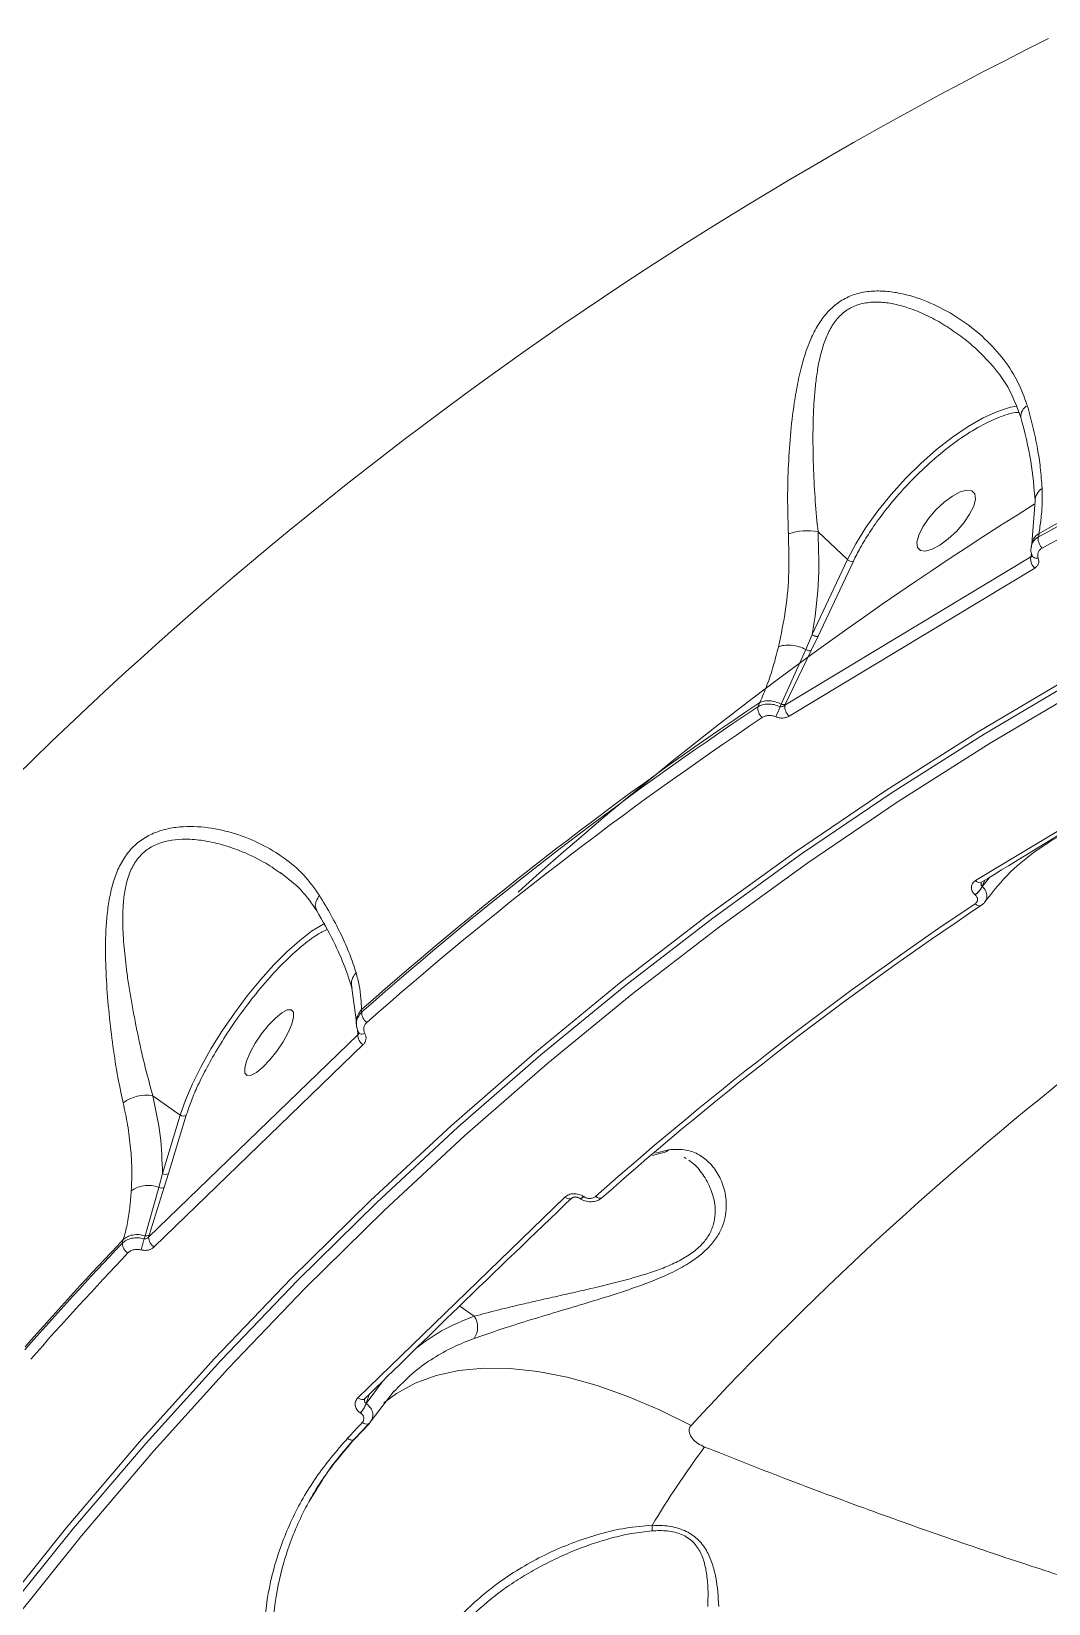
# Model space of a CAD drawing. Header units: millimetres. Extents: x -5609 to 5139, y -3980 to 3221.
# Drawn here: x 2088.4 to 2203.7, y 654.7 to 833 of the extents above; entities that cross this region are included whole.
import ezdxf

# ---------------------------------------------------------------- set-up
doc = ezdxf.new("R2010")
doc.units = ezdxf.units.MM
doc.layers.add('DIKOM_ОБЪЕКТ', color=7, linetype='Continuous')
doc.layers.add('DIKOM_РАЗМЕР_ОБЪЕКТА', color=7, linetype='Continuous')

# ---------------------------------------------------------------- blocks, each defined once
blk = doc.blocks.new('A$Cc336a1e3')
at = {"color": 7, "linetype": 'Continuous', "lineweight": 15}
for p, q in [((5022.36, 2052.68), (5021.98, 2047.79)), ((4997.76, 2049.14), (5001.09, 2046)), ((5022.74, 2048.58), (5022.81, 2048.97)), ((4994.01, 2029.5), (5021.88, 2046.31)), ((5021.88, 2046.31), (5021.91, 2046.52)), ((5021.98, 2047.79), (5021.91, 2047.39)), ((5022.32, 2045.05), (4994.48, 2028.25)), ((5001.09, 2046), (4997.11, 2037.5)), ((5001.76, 2045.82), (4997.78, 2037.33)), ((4996.38, 2035.82), (4997.11, 2037.5)), ((4993.58, 2029.63), (4996.38, 2035.82)), ((4996.98, 2035.68), (4994.05, 2029.59)), ((4997.78, 2037.33), (4996.98, 2035.68)), ((4991.16, 2029.81), (4990.94, 2029.32)), ((4993.45, 2029.34), (4993.58, 2029.63)), ((4994.05, 2029.59), (4994.01, 2029.5)), ((5015.61, 2009.61), (5043.18, 2026.23)), ((4936.92, 2010.4), (4936.8, 2010.48)), ((5016.29, 2009.42), (5016.29, 2009.42)), ((5016.39, 2008.98), (5016.37, 2008.99)), ((5015.56, 2008), (5015.54, 2008.02)), ((4944.93, 1997.4), (4945.43, 1993.54)), ((4946.02, 1994.68), (4946.02, 1995)), ((4945.43, 1993.54), (4945.43, 1993.32)), ((4921.88, 1969.18), (4945.58, 1992.14)), ((4946.2, 1991.01), (4922.52, 1968.07)), ((4945.58, 1992.14), (4945.58, 1992.2)), ((4945.69, 1992.36), (4945.69, 1992.33)), ((4922.36, 1985.22), (4925.47, 1983.03)), ((4925.47, 1983.03), (4923.45, 1976.41)), ((4926.15, 1983.02), (4924.14, 1976.39)), ((4979, 1978.45), (4980.1, 1978.74)), ((4982.59, 1978.25), (4982.81, 1978.1)), ((4923.04, 1974.83), (4923.45, 1976.41)), ((4924.14, 1976.39), (4923.65, 1974.85)), ((4921.47, 1969.35), (4923.04, 1974.83)), ((4923.65, 1974.85), (4921.95, 1969.42)), ((4945.6, 1950.97), (4969.07, 1973.72)), ((4970.72, 1973.59), (4970.74, 1973.58)), ((4971.17, 1973.8), (4971.19, 1973.78)), ((4973.24, 1973.62), (4973.29, 1973.66)), ((4919.01, 1968.92), (4918.88, 1968.48)), ((4921.37, 1969.01), (4921.47, 1969.35)), ((4921.95, 1969.42), (4921.88, 1969.18)), ((4949.61, 1951.61), (4949.9, 1951.89)), ((4946.37, 1950.83), (4946.39, 1950.85)), ((4946.53, 1950.35), (4946.55, 1950.34)), ((4947.11, 1948.34), (4949.71, 1951.77)), ((4945.89, 1949.25), (4945.87, 1949.27)), ((4947.25, 1948.64), (4946.95, 1948.14)), ((4945.21, 1946.27), (4946.9, 1948.07)), ((4946.95, 1948.14), (4946.82, 1948.01)), ((4940.05, 1939.18), (4940.7, 1940.2))]:
    blk.add_line(p, q, dxfattribs=at)
at = {"color": 8, "linetype": 'Continuous', "lineweight": 15}
for p, q in [((5021.91, 2046.52), (5021.95, 2046.73)), ((5021.98, 2046.59), (5021.91, 2046.52)), ((5016.37, 2008.99), (5016.65, 2009.65)), ((5017.24, 2010.01), (5016.39, 2008.98)), ((4945.58, 1992.2), (4945.57, 1992.71)), ((4980.85, 1979.09), (4979.34, 1978.72)), ((4957.15, 1961.37), (4958.79, 1960.22)), ((4948.39, 1952.83), (4946.55, 1950.34)), ((4946.86, 1951.34), (4946.53, 1950.35))]:
    blk.add_line(p, q, dxfattribs=at)
at = {"color": 7, "linetype": 'Continuous', "lineweight": 15, "flags": 128}
for points in [[(5094, 2063.45), (5082.37, 2059.21), (5070.89, 2054.61), (5059.57, 2049.67), (5048.4, 2044.38), (5037.4, 2038.74), (5026.57, 2032.77), (5015.92, 2026.46), (5005.46, 2019.83), (4995.19, 2012.86), (4985.13, 2005.58), (4975.27, 1997.97), (4965.62, 1990.06), (4956.2, 1981.84), (4947, 1973.31), (4938.04, 1964.49), (4929.32, 1955.38), (4920.83, 1945.99), (4912.6, 1936.32), (4904.63, 1926.38), (4896.91, 1916.17), (4889.46, 1905.7)], [(5095.12, 2062.07), (5083.53, 2057.84), (5072.09, 2053.26), (5060.79, 2048.33), (5049.66, 2043.05), (5038.69, 2037.44), (5027.89, 2031.48), (5017.28, 2025.19), (5006.85, 2018.57), (4996.61, 2011.63), (4986.58, 2004.37), (4976.75, 1996.79), (4967.13, 1988.9), (4957.74, 1980.7), (4948.57, 1972.2), (4939.63, 1963.41), (4930.94, 1954.33), (4922.48, 1944.96), (4914.27, 1935.32), (4906.32, 1925.41), (4898.63, 1915.23), (4891.2, 1904.79)], [(5011.58, 2047.64), (5012.52, 2048.34), (5013.44, 2049.2), (5014.27, 2050.17), (5014.94, 2051.15), (5015.4, 2052.08), (5015.6, 2052.87), (5015.53, 2053.46), (5015.2, 2053.81), (5014.64, 2053.89), (5013.88, 2053.68), (5012.99, 2053.21), (5012.05, 2052.51), (5011.12, 2051.65), (5010.29, 2050.68), (5009.63, 2049.7), (5009.17, 2048.77), (5008.97, 2047.98), (5009.04, 2047.38), (5009.37, 2047.04), (5009.93, 2046.96), (5010.69, 2047.17), (5011.58, 2047.64)], [(5055.94, 2047.44), (5049.05, 2044.13), (5038.06, 2038.5), (5027.24, 2032.54), (5016.6, 2026.23), (5006.15, 2019.6), (4995.89, 2012.64), (4985.84, 2005.36), (4975.99, 1997.77), (4966.35, 1989.86), (4956.94, 1981.64), (4947.75, 1973.13), (4938.79, 1964.32), (4930.07, 1955.21), (4921.6, 1945.83), (4913.38, 1936.17), (4905.41, 1926.23), (4897.7, 1916.03), (4890.26, 1905.57)], [(4934.84, 1988.45), (4935.63, 1989.28), (4936.41, 1990.26), (4937.12, 1991.32), (4937.71, 1992.37), (4938.12, 1993.33), (4938.32, 1994.13), (4938.3, 1994.68), (4938.05, 1994.96), (4937.6, 1994.94), (4936.99, 1994.62), (4936.26, 1994.02), (4935.47, 1993.2), (4934.68, 1992.22), (4933.97, 1991.16), (4933.39, 1990.11), (4932.98, 1989.15), (4932.78, 1988.35), (4932.8, 1987.79), (4933.04, 1987.51), (4933.49, 1987.54), (4934.11, 1987.86), (4934.84, 1988.45)], [(4945.65, 1992.48), (4945.67, 1992.4), (4945.71, 1992.33), (4945.78, 1992.27), (4945.87, 1992.24), (4945.98, 1992.21), (4946.1, 1992.21), (4946.24, 1992.23), (4946.39, 1992.26)]]:
    blk.add_lwpolyline(points, dxfattribs=at)
at = {"color": 8, "linetype": 'Continuous', "lineweight": 15, "flags": 128}
for points in [[(5001.09, 2046), (5002.03, 2047.79), (5003.18, 2049.65), (5004.53, 2051.53), (5006.04, 2053.4), (5007.67, 2055.2), (5009.4, 2056.91), (5011.19, 2058.49), (5012.99, 2059.89), (5014.77, 2061.1), (5016.49, 2062.08), (5018.11, 2062.81), (5019.59, 2063.27), (5020.32, 2063.41)], [(5022, 2046.5), (5022.03, 2046.42), (5022.08, 2046.34), (5022.17, 2046.27), (5022.28, 2046.21), (5022.41, 2046.18), (5022.56, 2046.16), (5022.72, 2046.17)], [(4925.47, 1983.03), (4926.06, 1984.73), (4926.85, 1986.57), (4927.82, 1988.52), (4928.95, 1990.53), (4930.22, 1992.57), (4931.6, 1994.58), (4933.06, 1996.53), (4934.56, 1998.36), (4936.07, 2000.05), (4937.56, 2001.55), (4939.01, 2002.83), (4940.36, 2003.86), (4941.61, 2004.62), (4941.84, 2004.75)], [(4971.17, 1973.8), (4971.07, 1973.71), (4970.97, 1973.64), (4970.88, 1973.59), (4970.81, 1973.57), (4970.75, 1973.58), (4970.72, 1973.6)], [(4971.19, 1973.78), (4971.09, 1973.69), (4970.99, 1973.62), (4970.9, 1973.58), (4970.83, 1973.56), (4970.77, 1973.56), (4970.74, 1973.58)], [(4948.53, 1950.38), (4949.98, 1951.46), (4952.09, 1952.62), (4954.46, 1953.49), (4957.06, 1954.06), (4959.86, 1954.32), (4962.85, 1954.28), (4966.01, 1953.94), (4969.31, 1953.3), (4972.72, 1952.36), (4976.21, 1951.12), (4979.77, 1949.61), (4983.36, 1947.83)]]:
    blk.add_lwpolyline(points, dxfattribs=at)
at = {"color": 7, "linetype": 'Continuous', "lineweight": 15}
for centre, radius, start, end in [((5228.24, 1695.45), 457.78, 116.5126, 138.7722), ((5220.34, 1686.43), 412.55, 116.3987, 118.619), ((5220.38, 1687.06), 412.33, 116.3935, 118.6305), ((5219.99, 1686.61), 410.91, 116.397, 118.6211), ((4996.47, 2042.79), 6.48, 78.4683, 108.5806), ((5023.27, 2046.09), 1.41, 171.3066, 227.8161), ((5001.58, 2046.47), 0.677, 224.7472, 285.9004), ((4996.81, 2036.33), 0.671, 230.0063, 284.4984), ((5225.36, 1679.49), 421.39, 123.7639, 131.5207), ((5225.1, 1679.28), 421.14, 123.781, 131.5035), ((4992.33, 2029.17), 1.4, 173.7659, 229.9118), ((4977.55, 2035.19), 16.94, 335.5619, 339.7952), ((4993.87, 2030.16), 0.599, 241.3674, 288.0482), ((4995.45, 2029.33), 1.45, 173.238, 228.0308), ((5225.04, 1678.88), 420.14, 123.7806, 131.5042), ((5268.45, 1683.06), 389.08, 118.1696, 137.1151), ((5237.32, 1674.99), 399.24, 123.7411, 131.5434), ((5237.83, 1675.02), 398.96, 123.7418, 131.543), ((5016.06, 2007.43), 0.669, 222.2351, 284.6551), ((4947.37, 1994.65), 1.34, 178.4715, 236.0211), ((4946.89, 1992.12), 1.31, 179.0683, 238.1636), ((4921.61, 1980.91), 4.37, 80.172, 126.825), ((4925.82, 1983.5), 0.584, 232.4645, 304.3798), ((4923.81, 1976.89), 0.599, 233.0678, 300.1095), ((4923.94, 1976.62), 0.309, 305.1256, 311.2585), ((4923.34, 1975.32), 0.573, 238.8047, 303.5238), ((5238.85, 1664.67), 441.23, 136.4841, 138.6077), ((5238.76, 1665.2), 441, 136.4733, 138.6128), ((4920.19, 1968.52), 1.3, 181.6398, 240.1044), ((4921.64, 1969.85), 0.528, 251.4943, 306.5331), ((4923.22, 1969.21), 1.34, 181.093, 238.3862), ((5239.04, 1664.03), 440.58, 136.4854, 138.6074), ((4956.92, 1958.96), 2.25, 325.7136, 33.9176), ((5259.99, 1652.1), 431.49, 136.6749, 137.0033), ((5262.07, 1650.69), 433.34, 136.6763, 137.003), ((4946.61, 1948.81), 0.82, 231.5968, 285.042), ((5066.48, 1884.55), 101.77, 143.2853, 149.3005), ((4972.54, 1936.7), 6.44, 352.7157, 358.3031)]:
    blk.add_arc(centre, radius, start, end, dxfattribs=at)
at = {"color": 8, "linetype": 'Continuous', "lineweight": 15}
for centre, radius, start, end in [((5022.09, 2062.26), 1.34, 116.9264, 185.2862), ((5024.01, 2052.64), 1.65, 121.052, 178.5823), ((5246.68, 1692.73), 423.84, 121.9722, 131.8764), ((4945.26, 1992.49), 0.429, 318.159, 344.3396), ((4979.84, 1980.29), 1.57, 280.153, 310.0804), ((4945.01, 1946.47), 0.29, 294.7283, 315.0589)]:
    blk.add_arc(centre, radius, start, end, dxfattribs=at)
at = {"color": 7, "linetype": 'Continuous', "lineweight": 15}
for points, knots in [([(5094, 2063.45), (5089.96, 2068.55), (5081.87, 2078.74), (5070.14, 2094.97), (5058.72, 2111.84), (5047.68, 2129.39), (5037.29, 2147.14), (5027.52, 2165.02), (5018.39, 2182.94), (5011.22, 2198.04), (5005.8, 2210.09), (5001.96, 2218.94), (4998.22, 2227.87), (4994.59, 2236.86), (4989.75, 2249.28), (4983.89, 2265.31), (4977.24, 2285.12), (4971.07, 2305.36), (4965.42, 2325.99), (4960.43, 2346.48), (4956.11, 2366.77), (4952.44, 2386.8), (4950.05, 2402.44), (4948.56, 2413.68), (4947.72, 2420.5), (4946.96, 2427.33), (4946.28, 2434.16), (4945.66, 2440.99), (4945.13, 2447.81), (4944.39, 2458.77), (4943.7, 2473.82), (4943.46, 2492.81), (4943.88, 2511.66), (4944.98, 2530.31), (4946.74, 2548.28), (4949.13, 2565.53), (4952.11, 2582.04), (4955, 2594.84), (4957.44, 2604.2), (4959.15, 2610.32), (4960.97, 2616.36), (4962.9, 2622.31), (4964.93, 2628.18), (4968.15, 2636.88), (4972.81, 2648.13), (4979.26, 2661.45), (4986.35, 2673.99), (4994.04, 2685.71), (5002.34, 2696.56), (5011.23, 2706.5), (5020.69, 2715.5), (5030.71, 2723.48), (5041.23, 2730.51), (5048.65, 2734.28), (5052.36, 2736.17)], [0, 0, 0, 0, 0.024819, 0.049681, 0.074585, 0.099531, 0.12452, 0.147881, 0.17128, 0.194715, 0.205777, 0.216847, 0.227925, 0.239011, 0.250106, 0.273561, 0.297359, 0.321499, 0.345981, 0.370806, 0.394284, 0.418061, 0.442135, 0.45031, 0.458518, 0.466761, 0.475037, 0.483347, 0.49169, 0.500068, 0.523695, 0.547624, 0.571855, 0.596389, 0.621225, 0.644678, 0.668395, 0.692375, 0.701869, 0.711403, 0.720978, 0.730593, 0.74025, 0.749946, 0.774408, 0.798991, 0.823695, 0.848519, 0.873464, 0.89853, 0.923716, 0.949023, 0.974451, 1, 1, 1, 1]), ([(5053.39, 2736.4), (5052.29, 2735.86), (5050.22, 2734.85), (5047.37, 2733.34), (5044.94, 2731.98), (5042.92, 2730.81), (5041.24, 2729.8), (5037.9, 2727.72), (5033.06, 2724.45), (5026.79, 2719.69), (5019.36, 2713.41), (5010.78, 2705.05), (5001.63, 2694.45), (4993.33, 2683.17), (4985.86, 2671.37), (4978.96, 2658.72), (4972.65, 2645.26), (4967.79, 2633.1), (4964.11, 2622.61), (4961.36, 2614.01), (4958.79, 2605.08), (4956.53, 2596.29), (4954.71, 2588.42), (4953.25, 2581.44), (4952.02, 2575.05), (4950.89, 2568.58), (4949.87, 2562.19), (4948.95, 2555.76), (4947.65, 2545.51), (4946.23, 2531.22), (4945.1, 2512.62), (4944.65, 2493.59), (4944.88, 2474.16), (4945.79, 2454.38), (4947.38, 2434.32), (4949.64, 2414.03), (4952.56, 2393.57), (4956.14, 2372.98), (4960.37, 2352.32), (4965.24, 2331.63), (4970.74, 2310.96), (4976.85, 2290.39), (4983.55, 2269.98), (4990.83, 2249.76), (4998.66, 2229.8), (5007.03, 2210.13), (5015.93, 2190.8), (5025.31, 2171.88), (5034.95, 2153.82), (5044.77, 2136.65), (5054.72, 2120.35), (5063.85, 2106.36), (5071.98, 2094.54), (5077.28, 2087.18), (5080.85, 2082.34), (5082.84, 2079.68), (5085.18, 2076.59), (5088.06, 2072.84), (5091.51, 2068.44), (5094.01, 2065.33), (5095.36, 2063.66)], [0, 0, 0, 0, 0.007503, 0.01409, 0.019751, 0.02447, 0.028255, 0.031661, 0.048311, 0.063409, 0.078506, 0.105463, 0.132418, 0.156923, 0.181475, 0.205997, 0.230499, 0.254999, 0.26872, 0.282467, 0.296519, 0.310681, 0.322778, 0.33184, 0.341485, 0.350613, 0.359602, 0.368586, 0.377568, 0.402065, 0.42656, 0.451055, 0.47555, 0.50008, 0.524608, 0.549102, 0.573596, 0.598089, 0.622582, 0.647079, 0.67163, 0.696132, 0.720624, 0.745117, 0.76961, 0.794103, 0.818616, 0.843158, 0.867653, 0.890513, 0.913375, 0.936236, 0.951325, 0.966243, 0.970025, 0.973883, 0.978712, 0.984684, 0.991785, 1, 1, 1, 1]), ([(5053.68, 2736.59), (5049.96, 2734.69), (5042.56, 2730.9), (5032.04, 2723.84), (5022.03, 2715.84), (5012.59, 2706.82), (5003.9, 2697.07), (4995.97, 2686.71), (4988.74, 2675.83), (4983.39, 2666.56), (4979.63, 2659.36), (4977.23, 2654.51), (4974.92, 2649.56), (4972.7, 2644.51), (4970.56, 2639.37), (4967.17, 2630.73), (4962.85, 2618.32), (4958.07, 2601.69), (4954.06, 2584.5), (4950.81, 2566.84), (4948.35, 2549.17), (4946.63, 2531.59), (4945.55, 2514.19), (4945.18, 2500.44), (4945.13, 2490.55), (4945.16, 2484.59), (4945.26, 2478.61), (4945.42, 2472.63), (4945.65, 2466.64), (4945.93, 2460.65), (4946.58, 2449.47), (4947.9, 2433.05), (4950.4, 2411.32), (4953.61, 2389.69), (4957.49, 2368.22), (4961.46, 2349.58), (4965.22, 2333.78), (4968.57, 2320.76), (4972.14, 2307.89), (4975.9, 2295.17), (4979.86, 2282.61), (4984.01, 2270.22), (4988.32, 2258.01), (4993.89, 2243.06), (5000.93, 2225.44), (5009.66, 2205.32), (5018.91, 2185.61), (5028.66, 2166.37), (5038.87, 2147.65), (5049.52, 2129.5), (5060.57, 2111.97), (5071.99, 2095.11), (5083.73, 2078.91), (5091.82, 2068.73), (5095.86, 2063.64)], [0, 0, 0, 0, 0.025552, 0.050984, 0.076294, 0.101484, 0.126553, 0.149842, 0.173026, 0.196104, 0.205143, 0.214165, 0.223171, 0.232161, 0.241134, 0.250092, 0.276443, 0.302491, 0.328238, 0.353682, 0.378823, 0.402016, 0.424946, 0.447612, 0.455186, 0.46273, 0.470244, 0.477729, 0.485183, 0.492607, 0.500002, 0.526532, 0.552719, 0.578564, 0.604068, 0.629229, 0.644782, 0.660202, 0.675488, 0.690641, 0.705659, 0.720545, 0.735296, 0.749914, 0.775113, 0.80027, 0.825384, 0.850456, 0.875486, 0.900474, 0.925419, 0.950322, 0.975182, 1, 1, 1, 1]), ([(5021.48, 2063.46), (5021.12, 2064.44), (5020.41, 2066.42), (5018.61, 2069.04), (5016.41, 2071.38), (5013.81, 2073.38), (5010.91, 2075.01), (5008.25, 2075.97), (5006.06, 2076.4), (5004.37, 2076.5), (5002.74, 2076.34), (5001.15, 2075.83), (4999.75, 2074.99), (4998.57, 2073.82), (4997.6, 2072.42), (4996.75, 2070.67), (4996.04, 2068.59), (4995.47, 2066.22), (4994.98, 2063.38), (4994.6, 2060.06), (4994.36, 2056.29), (4994.28, 2052.53), (4994.36, 2050.13), (4994.4, 2048.93)], [0, 0, 0, 0, 0.060846, 0.121612, 0.183356, 0.245189, 0.307738, 0.37055, 0.403624, 0.434356, 0.467557, 0.498923, 0.53146, 0.563761, 0.594639, 0.627846, 0.669954, 0.711774, 0.75355, 0.815743, 0.877335, 0.938874, 1, 1, 1, 1]), ([(5016.07, 2069.54), (5017.13, 2068.42), (5019.23, 2066.22), (5020.25, 2063.48), (5020.75, 2062.13)], [0, 0, 0, 0, 0.509004, 1, 1, 1, 1]), ([(5023.16, 2054.05), (5023.1, 2054.84), (5023, 2056.29), (5022.64, 2058.65), (5022.16, 2060.98), (5021.7, 2062.65), (5021.48, 2063.46)], [0, 0, 0, 0, 0.270997, 0.49845, 0.759284, 1, 1, 1, 1]), ([(5020.75, 2062.13), (5021.18, 2060.45), (5022.03, 2057.09), (5022.25, 2054.14), (5022.36, 2052.68)], [0, 0, 0, 0, 0.502434, 1, 1, 1, 1]), ([(5022.81, 2048.97), (5022.88, 2049.48), (5023.04, 2050.53), (5023.19, 2052.25), (5023.17, 2053.46), (5023.16, 2054.05)], [0, 0, 0, 0, 0.327617, 0.67136, 1, 1, 1, 1]), ([(4994.4, 2048.93), (4994.44, 2047.47), (4994.52, 2044.56), (4994.15, 2040.24), (4993.57, 2037.52), (4993.28, 2036.12)], [0, 0, 0, 0, 0.326007, 0.652896, 1, 1, 1, 1]), ([(4997.11, 2037.5), (4997.4, 2039.37), (4997.96, 2043.1), (4997.83, 2047.12), (4997.76, 2049.14)], [0, 0, 0, 0, 0.499114, 1, 1, 1, 1]), ([(5023.16, 2047.31), (5023.08, 2047.4), (5022.93, 2047.59), (5022.76, 2047.95), (5022.69, 2048.31), (5022.72, 2048.49), (5022.74, 2048.58)], [0, 0, 0, 0, 0.240644, 0.500044, 0.759411, 1, 1, 1, 1]), ([(5021.92, 2047.46), (5021.9, 2047.29), (5021.86, 2046.95), (5021.97, 2046.61), (5022.02, 2046.44)], [0, 0, 0, 0, 0.504776, 1, 1, 1, 1]), ([(5022.72, 2046.17), (5022.69, 2046.28), (5022.64, 2046.51), (5022.7, 2046.83), (5022.87, 2047.11), (5023.06, 2047.24), (5023.16, 2047.31)], [0, 0, 0, 0, 0.249773, 0.499621, 0.749416, 1, 1, 1, 1]), ([(5022.72, 2046.17), (5022.75, 2046.06), (5022.81, 2045.84), (5022.75, 2045.53), (5022.6, 2045.25), (5022.42, 2045.11), (5022.32, 2045.05)], [0, 0, 0, 0, 0.249781, 0.499742, 0.749629, 1, 1, 1, 1]), ([(4997.11, 2037.5), (4997.16, 2037.47), (4997.23, 2037.41), (4997.35, 2037.35), (4997.45, 2037.32), (4997.54, 2037.3), (4997.66, 2037.29), (4997.73, 2037.32), (4997.78, 2037.33)], [0, 0, 0, 0, 0.239317, 0.368389, 0.499945, 0.631509, 0.76037, 1, 1, 1, 1]), ([(4993.28, 2036.12), (4993.09, 2035.38), (4992.7, 2033.88), (4992.02, 2031.78), (4991.44, 2030.45), (4991.16, 2029.81)], [0, 0, 0, 0, 0.332874, 0.676665, 1, 1, 1, 1]), ([(4996.38, 2035.82), (4996.13, 2035.93), (4995.61, 2036.16), (4994.73, 2036.31), (4993.9, 2036.32), (4993.48, 2036.18), (4993.28, 2036.12)], [0, 0, 0, 0, 0.248163, 0.507958, 0.763384, 1, 1, 1, 1]), ([(4990.94, 2029.32), (4991.11, 2029.41), (4991.45, 2029.57), (4992.09, 2029.65), (4992.78, 2029.59), (4993.22, 2029.42), (4993.45, 2029.34)], [0, 0, 0, 0, 0.248123, 0.497428, 0.747999, 1, 1, 1, 1]), ([(4991.16, 2029.81), (4991.32, 2029.87), (4991.64, 2029.99), (4992.26, 2030.01), (4992.93, 2029.9), (4993.37, 2029.72), (4993.58, 2029.63)], [0, 0, 0, 0, 0.241807, 0.495687, 0.751785, 1, 1, 1, 1]), ([(4994.01, 2029.5), (4993.97, 2029.46), (4993.89, 2029.4), (4993.74, 2029.34), (4993.59, 2029.32), (4993.49, 2029.33), (4993.45, 2029.34)], [0, 0, 0, 0, 0.264101, 0.520435, 0.765834, 1, 1, 1, 1]), ([(4991.43, 2028.1), (4991.54, 2028.16), (4991.75, 2028.27), (4992.14, 2028.34), (4992.57, 2028.32), (4992.84, 2028.23), (4992.97, 2028.19)], [0, 0, 0, 0, 0.249311, 0.499129, 0.749322, 1, 1, 1, 1]), ([(4994.48, 2028.25), (4994.37, 2028.2), (4994.16, 2028.09), (4993.78, 2028.03), (4993.37, 2028.05), (4993.1, 2028.14), (4992.97, 2028.19)], [0, 0, 0, 0, 0.249441, 0.499308, 0.74957, 1, 1, 1, 1]), ([(5016.22, 2009.38), (5020.4, 2011.94), (5029.62, 2017.6), (5038.79, 2023.03), (5043.8, 2026.01)], [0, 0, 0, 0, 0.452484, 1, 1, 1, 1]), ([(4941.25, 2007.93), (4940.68, 2008.73), (4939.56, 2010.31), (4937.27, 2012.23), (4934.66, 2013.81), (4931.75, 2014.98), (4928.63, 2015.7), (4925.9, 2015.81), (4923.76, 2015.46), (4922.21, 2014.93), (4920.8, 2014.1), (4919.59, 2012.92), (4918.65, 2011.48), (4917.98, 2009.86), (4917.52, 2008.11), (4917.13, 2005.7), (4916.95, 2002.56), (4917.04, 1998.77), (4917.33, 1994.99), (4917.76, 1991.28), (4918.3, 1987.68), (4918.76, 1985.5), (4918.99, 1984.41)], [0, 0, 0, 0, 0.061032, 0.12206, 0.183994, 0.245964, 0.308728, 0.372017, 0.405258, 0.436162, 0.468587, 0.501069, 0.533245, 0.565712, 0.596359, 0.629328, 0.692102, 0.754281, 0.816246, 0.877523, 0.938936, 1, 1, 1, 1]), ([(5016.63, 2007.12), (5017.57, 2008.34), (5019.4, 2010.71), (5021.69, 2012.39), (5022.8, 2013.21)], [0, 0, 0, 0, 0.516083, 1, 1, 1, 1]), ([(4936.83, 2010.51), (4937.65, 2009.87), (4939.3, 2008.6), (4940.39, 2006.99), (4940.94, 2006.19)], [0, 0, 0, 0, 0.502208, 1, 1, 1, 1]), ([(5015.54, 2008.02), (5015.48, 2008.08), (5015.35, 2008.21), (5015.18, 2008.49), (5015.1, 2008.87), (5015.23, 2009.31), (5015.48, 2009.51), (5015.61, 2009.61)], [0, 0, 0, 0, 0.125509, 0.251161, 0.50084, 0.750423, 1, 1, 1, 1]), ([(5015.54, 2008.02), (5015.63, 2008.08), (5015.79, 2008.19), (5016.04, 2008.45), (5016.25, 2008.73), (5016.33, 2008.91), (5016.37, 2008.99)], [0, 0, 0, 0, 0.242324, 0.500047, 0.757713, 1, 1, 1, 1]), ([(5016.39, 2008.98), (5016.35, 2008.89), (5016.27, 2008.72), (5016.06, 2008.44), (5015.81, 2008.18), (5015.64, 2008.06), (5015.56, 2008)], [0, 0, 0, 0, 0.242313, 0.499937, 0.757683, 1, 1, 1, 1]), ([(4945.39, 1999.18), (4945.16, 1999.89), (4944.72, 2001.22), (4943.76, 2003.39), (4942.64, 2005.59), (4941.7, 2007.17), (4941.25, 2007.93)], [0, 0, 0, 0, 0.264908, 0.499066, 0.757745, 1, 1, 1, 1]), ([(5015.56, 2008), (5015.64, 2007.92), (5015.79, 2007.75), (5015.86, 2007.46), (5015.8, 2007.18), (5015.64, 2007.05), (5015.56, 2006.98)], [0, 0, 0, 0, 0.250563, 0.500769, 0.750793, 1, 1, 1, 1]), ([(5016.26, 2006.8), (5016.35, 2006.86), (5016.53, 2006.99), (5016.66, 2007.17), (5016.72, 2007.25)], [0, 0, 0, 0, 0.492255, 1, 1, 1, 1]), ([(4940.94, 2006.19), (4941.6, 2005.03), (4942.86, 2002.8), (4944.15, 1999.87), (4944.68, 1998.2), (4944.93, 1997.41)], [0, 0, 0, 0, 0.366588, 0.70073, 1, 1, 1, 1]), ([(4946.02, 1995), (4946, 1995.41), (4945.96, 1996.27), (4945.78, 1997.7), (4945.52, 1998.7), (4945.39, 1999.18)], [0, 0, 0, 0, 0.327826, 0.671613, 1, 1, 1, 1]), ([(4945.43, 1993.32), (4945.45, 1993.15), (4945.47, 1992.82), (4945.62, 1992.51), (4945.69, 1992.36)], [0, 0, 0, 0, 0.504927, 1, 1, 1, 1]), ([(4946.39, 1992.26), (4946.35, 1992.37), (4946.25, 1992.6), (4946.26, 1992.95), (4946.37, 1993.28), (4946.54, 1993.45), (4946.62, 1993.53)], [0, 0, 0, 0, 0.249758, 0.499679, 0.74955, 1, 1, 1, 1]), ([(4946.39, 1992.26), (4946.44, 1992.15), (4946.53, 1991.93), (4946.53, 1991.59), (4946.43, 1991.27), (4946.28, 1991.1), (4946.2, 1991.01)], [0, 0, 0, 0, 0.249766, 0.499764, 0.749737, 1, 1, 1, 1]), ([(4918.99, 1984.41), (4919.17, 1983.58), (4919.54, 1981.84), (4919.85, 1979.37), (4920.01, 1976.86), (4919.95, 1975.28), (4919.91, 1974.42)], [0, 0, 0, 0, 0.240297, 0.50063, 0.728485, 1, 1, 1, 1]), ([(4923.45, 1976.41), (4923.41, 1977.82), (4923.32, 1980.67), (4922.68, 1983.7), (4922.36, 1985.22)], [0, 0, 0, 0, 0.498643, 1, 1, 1, 1]), ([(4958.78, 1957.7), (4959.65, 1958), (4961.38, 1958.61), (4964.45, 1959.59), (4967.74, 1960.59), (4971.25, 1961.63), (4974.89, 1962.74), (4978.6, 1964.01), (4981.35, 1965.2), (4983.01, 1966.16), (4984.05, 1966.85), (4985.18, 1967.78), (4986.22, 1968.99), (4986.9, 1970.24), (4987.26, 1971.46), (4987.43, 1972.98), (4987.19, 1974.69), (4986.47, 1976.39), (4985.43, 1977.73), (4984.14, 1978.67), (4982.63, 1979.2), (4981.44, 1979.13), (4980.85, 1979.09)], [0, 0, 0, 0, 0.061682, 0.123294, 0.185445, 0.247397, 0.309953, 0.372872, 0.436186, 0.452881, 0.469036, 0.500337, 0.531602, 0.5644, 0.596088, 0.627822, 0.690399, 0.752903, 0.814686, 0.876293, 0.938244, 1, 1, 1, 1]), ([(4923.04, 1974.83), (4922.77, 1974.91), (4922.21, 1975.07), (4921.3, 1975.04), (4920.48, 1974.83), (4920.1, 1974.55), (4919.91, 1974.42)], [0, 0, 0, 0, 0.248045, 0.508066, 0.763639, 1, 1, 1, 1]), ([(4919.91, 1974.42), (4919.86, 1973.78), (4919.76, 1972.47), (4919.49, 1970.65), (4919.17, 1969.48), (4919.01, 1968.92)], [0, 0, 0, 0, 0.332974, 0.677099, 1, 1, 1, 1]), ([(4946.31, 1950.8), (4949.86, 1954.28), (4957.71, 1961.98), (4965.51, 1969.46), (4969.79, 1973.56)], [0, 0, 0, 0, 0.452484, 1, 1, 1, 1]), ([(4969.07, 1973.72), (4969.21, 1973.82), (4969.48, 1974.03), (4970.06, 1974.14), (4970.56, 1974.08), (4970.93, 1973.94), (4971.09, 1973.85), (4971.17, 1973.8)], [0, 0, 0, 0, 0.249568, 0.499126, 0.748819, 0.874521, 1, 1, 1, 1]), ([(4969.87, 1973.61), (4969.92, 1973.65), (4969.98, 1973.7), (4970.12, 1973.73), (4970.24, 1973.74), (4970.36, 1973.73), (4970.48, 1973.71), (4970.61, 1973.66), (4970.68, 1973.62), (4970.72, 1973.6)], [0, 0, 0, 0, 0.246897, 0.371256, 0.496921, 0.621628, 0.747319, 0.873424, 1, 1, 1, 1]), ([(4970.74, 1973.58), (4970.93, 1973.47), (4971.33, 1973.25), (4972.04, 1973.17), (4972.73, 1973.27), (4973.07, 1973.51), (4973.24, 1973.62)], [0, 0, 0, 0, 0.250621, 0.5058, 0.764813, 1, 1, 1, 1]), ([(4972.55, 1973.8), (4972.46, 1973.74), (4972.27, 1973.61), (4971.9, 1973.55), (4971.52, 1973.6), (4971.3, 1973.72), (4971.19, 1973.78)], [0, 0, 0, 0, 0.249851, 0.499714, 0.749848, 1, 1, 1, 1]), ([(4973.25, 1973.63), (4973.2, 1973.62), (4973.11, 1973.59), (4972.93, 1973.61), (4972.74, 1973.68), (4972.61, 1973.76), (4972.55, 1973.8)], [0, 0, 0, 0, 0.254379, 0.511267, 0.762269, 1, 1, 1, 1]), ([(4918.88, 1968.48), (4919.04, 1968.61), (4919.34, 1968.86), (4919.97, 1969.08), (4920.66, 1969.15), (4921.13, 1969.05), (4921.37, 1969.01)], [0, 0, 0, 0, 0.248933, 0.498551, 0.748766, 1, 1, 1, 1]), ([(4919.01, 1968.92), (4919.16, 1969.03), (4919.46, 1969.26), (4920.07, 1969.45), (4920.77, 1969.5), (4921.24, 1969.4), (4921.47, 1969.35)], [0, 0, 0, 0, 0.241521, 0.495482, 0.751783, 1, 1, 1, 1]), ([(4921.04, 1967.74), (4921.07, 1967.84), (4921.12, 1968.04), (4921.21, 1968.4), (4921.3, 1968.75), (4921.35, 1968.92), (4921.37, 1969.01)], [0, 0, 0, 0, 0.241812, 0.500028, 0.758247, 1, 1, 1, 1]), ([(4922.52, 1968.07), (4922.42, 1967.99), (4922.24, 1967.84), (4921.86, 1967.71), (4921.45, 1967.66), (4921.18, 1967.72), (4921.04, 1967.74)], [0, 0, 0, 0, 0.249367, 0.499073, 0.749246, 1, 1, 1, 1]), ([(4921.88, 1969.18), (4921.85, 1969.15), (4921.78, 1969.08), (4921.65, 1969.02), (4921.51, 1968.99), (4921.42, 1969), (4921.37, 1969.01)], [0, 0, 0, 0, 0.256137, 0.508425, 0.756076, 1, 1, 1, 1]), ([(4919.54, 1967.39), (4919.63, 1967.47), (4919.82, 1967.63), (4920.2, 1967.77), (4920.61, 1967.82), (4920.9, 1967.77), (4921.04, 1967.74)], [0, 0, 0, 0, 0.249297, 0.499033, 0.749035, 1, 1, 1, 1]), ([(4945.87, 1949.27), (4945.79, 1949.32), (4945.64, 1949.43), (4945.42, 1949.71), (4945.26, 1950.1), (4945.29, 1950.58), (4945.5, 1950.84), (4945.6, 1950.97)], [0, 0, 0, 0, 0.125475, 0.251159, 0.500858, 0.750383, 1, 1, 1, 1]), ([(4945.87, 1949.27), (4945.94, 1949.34), (4946.08, 1949.49), (4946.28, 1949.79), (4946.44, 1950.09), (4946.5, 1950.27), (4946.53, 1950.35)], [0, 0, 0, 0, 0.242335, 0.500006, 0.75765, 1, 1, 1, 1]), ([(4946.55, 1950.34), (4946.52, 1950.25), (4946.47, 1950.08), (4946.3, 1949.78), (4946.1, 1949.48), (4945.96, 1949.33), (4945.89, 1949.25)], [0, 0, 0, 0, 0.24231, 0.499944, 0.757643, 1, 1, 1, 1]), ([(4945.89, 1949.25), (4945.98, 1949.18), (4946.17, 1949.03), (4946.29, 1948.73), (4946.28, 1948.42), (4946.16, 1948.25), (4946.1, 1948.16)], [0, 0, 0, 0, 0.25052, 0.500748, 0.750744, 1, 1, 1, 1]), ([(4983.36, 1947.83), (4983.31, 1947.78), (4983.22, 1947.65), (4983.14, 1947.38), (4983.16, 1946.92), (4983.48, 1946.33), (4984.1, 1945.77), (4984.63, 1945.52), (4984.9, 1945.39)], [0, 0, 0, 0, 0.068255, 0.14134, 0.274515, 0.524819, 0.762969, 1, 1, 1, 1]), ([(4956.69, 1889.58), (4954.91, 1890.61), (4951.35, 1892.67), (4946.72, 1896.51), (4942.74, 1900.82), (4939.52, 1905.57), (4937.09, 1910.65), (4935.52, 1915.94), (4934.82, 1921.36), (4935, 1926.77), (4936.06, 1932.09), (4937.99, 1937.19), (4940.71, 1942.03), (4943.17, 1944.92), (4944.41, 1946.36)], [0, 0, 0, 0, 0.083427, 0.166626, 0.250378, 0.333455, 0.416838, 0.500269, 0.583257, 0.666695, 0.749771, 0.832908, 0.916448, 1, 1, 1, 1]), ([(4957.21, 1890.64), (4955.46, 1891.65), (4951.97, 1893.67), (4947.45, 1897.44), (4943.55, 1901.66), (4940.4, 1906.32), (4938.03, 1911.3), (4936.5, 1916.49), (4935.82, 1921.81), (4936.01, 1927.12), (4937.06, 1932.33), (4938.96, 1937.34), (4941.63, 1942.09), (4944.05, 1944.92), (4945.26, 1946.34)], [0, 0, 0, 0, 0.083411, 0.166477, 0.25019, 0.333217, 0.416531, 0.499983, 0.582919, 0.666533, 0.749561, 0.832699, 0.916392, 1, 1, 1, 1]), ([(4940.7, 1940.2), (4941.22, 1941.08), (4942.49, 1943.19), (4944.14, 1945.09), (4945.1, 1946.2)], [0, 0, 0, 0, 0.417662, 1, 1, 1, 1]), ([(4944.41, 1946.36), (4944.47, 1946.32), (4944.61, 1946.24), (4944.81, 1946.18), (4944.99, 1946.17), (4945.08, 1946.2), (4945.13, 1946.21)], [0, 0, 0, 0, 0.246047, 0.500068, 0.754029, 1, 1, 1, 1]), ([(4984.9, 1945.39), (4987.94, 1944.19), (4994.16, 1941.73), (5003.31, 1938.32), (5012.62, 1935), (5021.46, 1932.02), (5030.71, 1929.06), (5039.78, 1926.33), (5049.12, 1923.7), (5057.52, 1921.5), (5065.07, 1919.65), (5071.74, 1918.12), (5078.25, 1916.72), (5084.7, 1915.43), (5091.21, 1914.23), (5098, 1913.08), (5105.11, 1912), (5112.52, 1911.02), (5119.76, 1910.2), (5128.93, 1909.34), (5139.81, 1908.64), (5152.31, 1908.33), (5164.42, 1908.53), (5176.13, 1909.24), (5188.41, 1910.58), (5201.06, 1912.69), (5213.86, 1915.78), (5225.88, 1919.6), (5233.18, 1922.8), (5236.82, 1924.39)], [0, 0, 0, 0, 0.030637, 0.062753, 0.092642, 0.125146, 0.152796, 0.18737, 0.218474, 0.249606, 0.274966, 0.297883, 0.320132, 0.344341, 0.367093, 0.39061, 0.418357, 0.445415, 0.473262, 0.5, 0.550099, 0.599906, 0.649621, 0.699395, 0.749371, 0.812175, 0.874747, 0.937631, 1, 1, 1, 1]), ([(4978.97, 1936.51), (4977.97, 1936.43), (4975.97, 1936.27), (4972.06, 1935.34), (4967.39, 1933.61), (4962.23, 1930.67), (4957.67, 1926.95), (4954.53, 1923.19), (4952.55, 1919.83), (4951.36, 1917.14), (4950.5, 1914.31), (4950.03, 1911.36), (4949.93, 1908.35), (4950.24, 1906.36), (4950.4, 1905.36)], [0, 0, 0, 0, 0.063144, 0.125764, 0.250961, 0.375031, 0.499991, 0.624339, 0.687098, 0.749399, 0.811966, 0.874684, 0.937163, 1, 1, 1, 1]), ([(4978.92, 1935.88), (4979.51, 1935.91), (4980.39, 1935.94), (4981.52, 1935.74), (4982.56, 1935.41), (4983.66, 1934.68), (4984.5, 1933.43), (4984.98, 1932.01), (4985.22, 1930.5), (4985.31, 1928.93), (4985.28, 1927.86), (4985.27, 1927.32)], [0, 0, 0, 0, 0.126108, 0.189992, 0.249736, 0.371161, 0.493909, 0.618794, 0.744877, 0.871815, 1, 1, 1, 1]), ([(4986.51, 1927.29), (4986.44, 1928.4), (4986.33, 1930.08), (4985.8, 1932.19), (4985.16, 1933.7), (4984.14, 1935.03), (4982.66, 1936), (4980.86, 1936.48), (4979.6, 1936.5), (4978.97, 1936.51)], [0, 0, 0, 0, 0.245455, 0.368944, 0.493687, 0.619579, 0.746367, 0.873418, 1, 1, 1, 1]), ([(4951.05, 1905.17), (4950.89, 1906.08), (4950.6, 1907.8), (4950.61, 1910.55), (4950.95, 1913.12), (4951.54, 1915.37), (4952.18, 1917.12), (4952.96, 1918.89), (4954.08, 1920.92), (4955.75, 1923.32), (4958.04, 1925.94), (4960, 1927.58), (4961.07, 1928.47)], [0, 0, 0, 0, 0.101089, 0.190465, 0.302745, 0.388804, 0.450476, 0.513027, 0.606729, 0.712831, 0.842331, 1, 1, 1, 1])]:
    blk.add_open_spline(points, degree=3, knots=knots, dxfattribs=at)
at = {"color": 8, "linetype": 'Continuous', "lineweight": 15}
for points, knots in [([(5016.05, 2069.53), (5015.85, 2069.72), (5015.13, 2070.43), (5013.75, 2071.5), (5011.93, 2072.73), (5010.02, 2073.76), (5008.19, 2074.51), (5006.48, 2074.99), (5004.91, 2075.23), (5003.35, 2075.19), (5001.86, 2074.81), (5000.57, 2074.03), (4999.55, 2072.9), (4998.79, 2071.53), (4998.24, 2070.01), (4997.85, 2068.41), (4997.57, 2066.74), (4997.39, 2065.04), (4997.25, 2063.13), (4997.18, 2060.95), (4997.18, 2058.58), (4997.26, 2055.77), (4997.42, 2052.6), (4997.65, 2050.29), (4997.76, 2049.14)], [0, 0, 0, 0, 0.019879, 0.072611, 0.125094, 0.176477, 0.227249, 0.266081, 0.304767, 0.343597, 0.382197, 0.421021, 0.459647, 0.498387, 0.536973, 0.575761, 0.614259, 0.652708, 0.691292, 0.741312, 0.795502, 0.845529, 0.922825, 1, 1, 1, 1]), ([(5020.51, 2062.68), (5020.38, 2062.68), (5019.72, 2062.66), (5018.16, 2062.13), (5015.9, 2061.06), (5013.45, 2059.47), (5011.01, 2057.54), (5008.72, 2055.4), (5006.7, 2053.22), (5004.99, 2051.1), (5003.61, 2049.14), (5002.54, 2047.39), (5002.01, 2046.32), (5001.76, 2045.82)], [0, 0, 0, 0, 0.025324, 0.135673, 0.248476, 0.361276, 0.471623, 0.577369, 0.676885, 0.769144, 0.853701, 0.930546, 1, 1, 1, 1]), ([(5021.94, 2047.43), (5021.95, 2047.53), (5021.99, 2047.82), (5022.25, 2048.23), (5022.58, 2048.46), (5022.74, 2048.58)], [0, 0, 0, 0, 0.216175, 0.607715, 1, 1, 1, 1]), ([(5022, 2047.78), (5022.02, 2047.88), (5022.05, 2048.17), (5022.32, 2048.6), (5022.65, 2048.85), (5022.81, 2048.97)], [0, 0, 0, 0, 0.207085, 0.613501, 1, 1, 1, 1]), ([(5022.01, 2046.46), (5022.01, 2046.45), (5022.01, 2046.41), (5021.96, 2046.35), (5021.9, 2046.32), (5021.88, 2046.31)], [0, 0, 0, 0, 0.141182, 0.566497, 1, 1, 1, 1]), ([(5022.79, 2013.19), (5023.27, 2013.52), (5024.46, 2014.33), (5026.51, 2015.34), (5028.13, 2015.9), (5028.92, 2016.17)], [0, 0, 0, 0, 0.250892, 0.629985, 1, 1, 1, 1]), ([(4936.8, 2010.48), (4936.18, 2010.91), (4934.73, 2011.91), (4932.45, 2012.95), (4930.15, 2013.73), (4928.11, 2014.18), (4926.22, 2014.35), (4924.51, 2014.24), (4923.02, 2013.88), (4921.67, 2013.18), (4920.57, 2012.11), (4919.92, 2010.97), (4919.54, 2009.97), (4919.25, 2008.92), (4919.03, 2007.53), (4918.94, 2005.95), (4918.95, 2004.46), (4919.01, 2003.07), (4919.13, 2001.68), (4919.28, 2000.26), (4919.48, 1998.71), (4919.74, 1997.04), (4920.05, 1995.24), (4920.38, 1993.49), (4920.85, 1991.18), (4921.49, 1988.36), (4922.07, 1986.27), (4922.36, 1985.22)], [0, 0, 0, 0, 0.053828, 0.126371, 0.175575, 0.22416, 0.272187, 0.308743, 0.345106, 0.381647, 0.418148, 0.454571, 0.472382, 0.491214, 0.527521, 0.564017, 0.592742, 0.621482, 0.650256, 0.679087, 0.709231, 0.745696, 0.781964, 0.82039, 0.854364, 0.927226, 1, 1, 1, 1]), ([(5015.61, 2009.61), (5015.69, 2009.54), (5015.87, 2009.41), (5016.12, 2009.34), (5016.24, 2009.4), (5016.29, 2009.43)], [0, 0, 0, 0, 0.336189, 0.699043, 1, 1, 1, 1]), ([(5016.28, 2009.42), (5016.27, 2009.38), (5016.24, 2009.32), (5016.24, 2009.22), (5016.26, 2009.13), (5016.3, 2009.06), (5016.35, 2009.01), (5016.37, 2008.99)], [0, 0, 0, 0, 0.238945, 0.43416, 0.618803, 0.809555, 1, 1, 1, 1]), ([(5016.39, 2008.98), (5016.53, 2008.8), (5016.82, 2008.43), (5016.93, 2007.84), (5016.88, 2007.42), (5016.72, 2007.27), (5016.7, 2007.25)], [0, 0, 0, 0, 0.316043, 0.634784, 0.954279, 1, 1, 1, 1]), ([(4941.25, 2007.93), (4941.11, 2007.71), (4940.82, 2007.26), (4940.72, 2006.64), (4940.89, 2006.34), (4940.96, 2006.22)], [0, 0, 0, 0, 0.349875, 0.72498, 1, 1, 1, 1]), ([(4942.1, 2004.06), (4941.74, 2003.89), (4940.87, 2003.46), (4939.19, 2002.18), (4937.18, 2000.34), (4935.09, 1998.07), (4933.06, 1995.57), (4931.22, 1992.99), (4929.64, 1990.5), (4928.35, 1988.22), (4927.36, 1986.2), (4926.63, 1984.47), (4926.31, 1983.48), (4926.15, 1983.02)], [0, 0, 0, 0, 0.07264, 0.17763, 0.284956, 0.392281, 0.497271, 0.597885, 0.692566, 0.780349, 0.860799, 0.933915, 1, 1, 1, 1]), ([(4944.96, 1997.43), (4944.92, 1997.56), (4944.81, 1997.92), (4944.95, 1998.56), (4945.25, 1998.98), (4945.39, 1999.18)], [0, 0, 0, 0, 0.230677, 0.630086, 1, 1, 1, 1]), ([(4945.46, 1993.25), (4945.46, 1993.25), (4945.39, 1993.46), (4945.44, 1993.89), (4945.61, 1994.5), (4945.89, 1994.83), (4946.02, 1995)], [0, 0, 0, 0, 0.001683, 0.341807, 0.67888, 1, 1, 1, 1]), ([(4945.48, 1992.99), (4945.47, 1993.01), (4945.4, 1993.23), (4945.44, 1993.66), (4945.61, 1994.22), (4945.89, 1994.53), (4946.02, 1994.68)], [0, 0, 0, 0, 0.038487, 0.359903, 0.680088, 1, 1, 1, 1]), ([(4945.69, 1992.31), (4945.69, 1992.3), (4945.69, 1992.26), (4945.66, 1992.2), (4945.61, 1992.16), (4945.58, 1992.14)], [0, 0, 0, 0, 0.111491, 0.548609, 1, 1, 1, 1]), ([(4983.1, 1977.91), (4983.22, 1977.82), (4983.84, 1977.42), (4984.72, 1976.33), (4985.68, 1974.66), (4986.19, 1972.68), (4986.06, 1970.8), (4985.34, 1969.25), (4984.44, 1968.14), (4983.17, 1967.14), (4981.65, 1966.29), (4979.98, 1965.58), (4977.64, 1964.78), (4974.64, 1963.97), (4971.5, 1963.23), (4968.79, 1962.62), (4966.56, 1962.12), (4964.07, 1961.55), (4961.4, 1960.91), (4959.66, 1960.45), (4958.79, 1960.22)], [0, 0, 0, 0, 0.019109, 0.095783, 0.171963, 0.247486, 0.321996, 0.358608, 0.394825, 0.43129, 0.468168, 0.505249, 0.542929, 0.618813, 0.695245, 0.746041, 0.798602, 0.848146, 0.924127, 1, 1, 1, 1]), ([(4969.07, 1973.72), (4969.17, 1973.66), (4969.38, 1973.54), (4969.65, 1973.51), (4969.83, 1973.54), (4969.86, 1973.61), (4969.87, 1973.61)], [0, 0, 0, 0, 0.314628, 0.65388, 0.993221, 1, 1, 1, 1]), ([(4958.79, 1960.22), (4957.52, 1959.71), (4955.19, 1958.79), (4953.22, 1957.35), (4952.33, 1956.69)], [0, 0, 0, 0, 0.544329, 1, 1, 1, 1]), ([(4949.9, 1951.89), (4950.59, 1952.6), (4951.9, 1953.93), (4954.13, 1955.48), (4956.37, 1956.76), (4957.98, 1957.39), (4958.78, 1957.7)], [0, 0, 0, 0, 0.279146, 0.525203, 0.765486, 1, 1, 1, 1]), ([(4945.6, 1950.97), (4945.7, 1950.91), (4945.91, 1950.79), (4946.18, 1950.76), (4946.36, 1950.8), (4946.4, 1950.88), (4946.41, 1950.9)], [0, 0, 0, 0, 0.288651, 0.600115, 0.911501, 1, 1, 1, 1]), ([(4946.38, 1950.83), (4946.36, 1950.77), (4946.34, 1950.69), (4946.36, 1950.57), (4946.39, 1950.48), (4946.45, 1950.41), (4946.5, 1950.37), (4946.53, 1950.35)], [0, 0, 0, 0, 0.30953, 0.486446, 0.65403, 0.827073, 1, 1, 1, 1]), ([(4946.55, 1950.34), (4946.73, 1950.17), (4947.08, 1949.85), (4947.34, 1949.22), (4947.28, 1948.83), (4947.25, 1948.64)], [0, 0, 0, 0, 0.33123, 0.665218, 1, 1, 1, 1]), ([(4961, 1928.39), (4961.19, 1928.55), (4962, 1929.2), (4963.5, 1930.21), (4965.52, 1931.44), (4967.64, 1932.55), (4969.86, 1933.56), (4972.11, 1934.41), (4974.38, 1935.1), (4976.64, 1935.63), (4978.17, 1935.8), (4978.92, 1935.88)], [0, 0, 0, 0, 0.038864, 0.159707, 0.275902, 0.401423, 0.523772, 0.647791, 0.766488, 0.884151, 1, 1, 1, 1])]:
    blk.add_open_spline(points, degree=3, knots=knots, dxfattribs=at)

msp = doc.modelspace()

# ---------------------------------------------------------------- linework, layer by layer
at = {"layer": 'DIKOM_РАЗМЕР_ОБЪЕКТА'}
msp.add_circle((2594.5, 436), 1052.678, dxfattribs=at)

# ---------------------------------------------------------------- block references
at = {"layer": 'DIKOM_ОБЪЕКТ'}
msp.add_blockref('A$Cc336a1e3', (-2820.166, -1272.903), dxfattribs=at)

doc.saveas('drawing.dxf')
